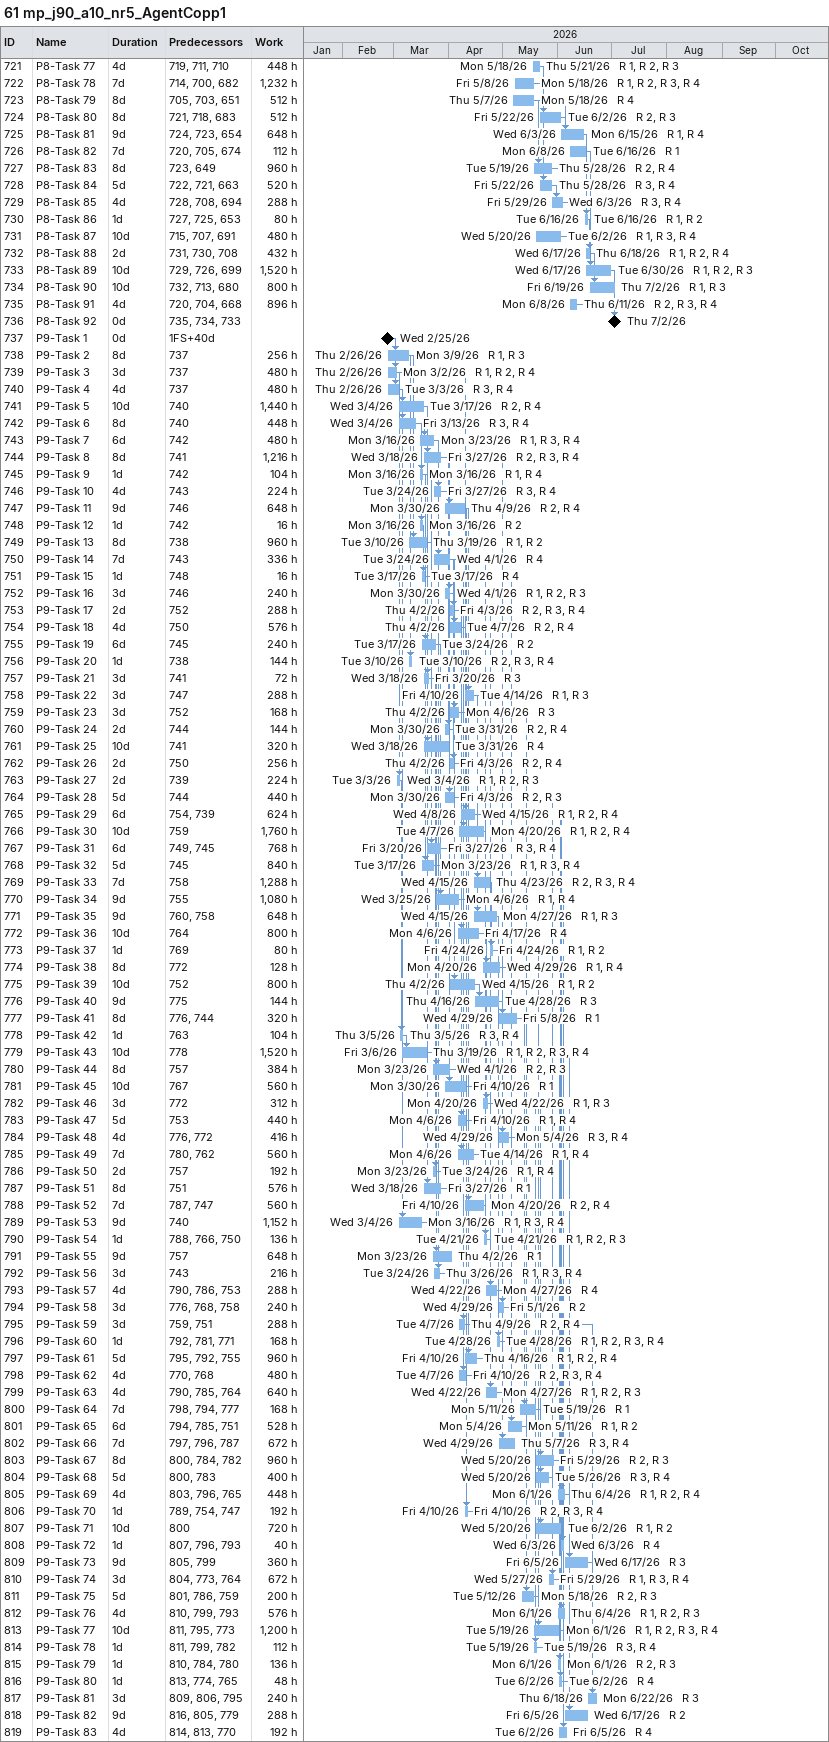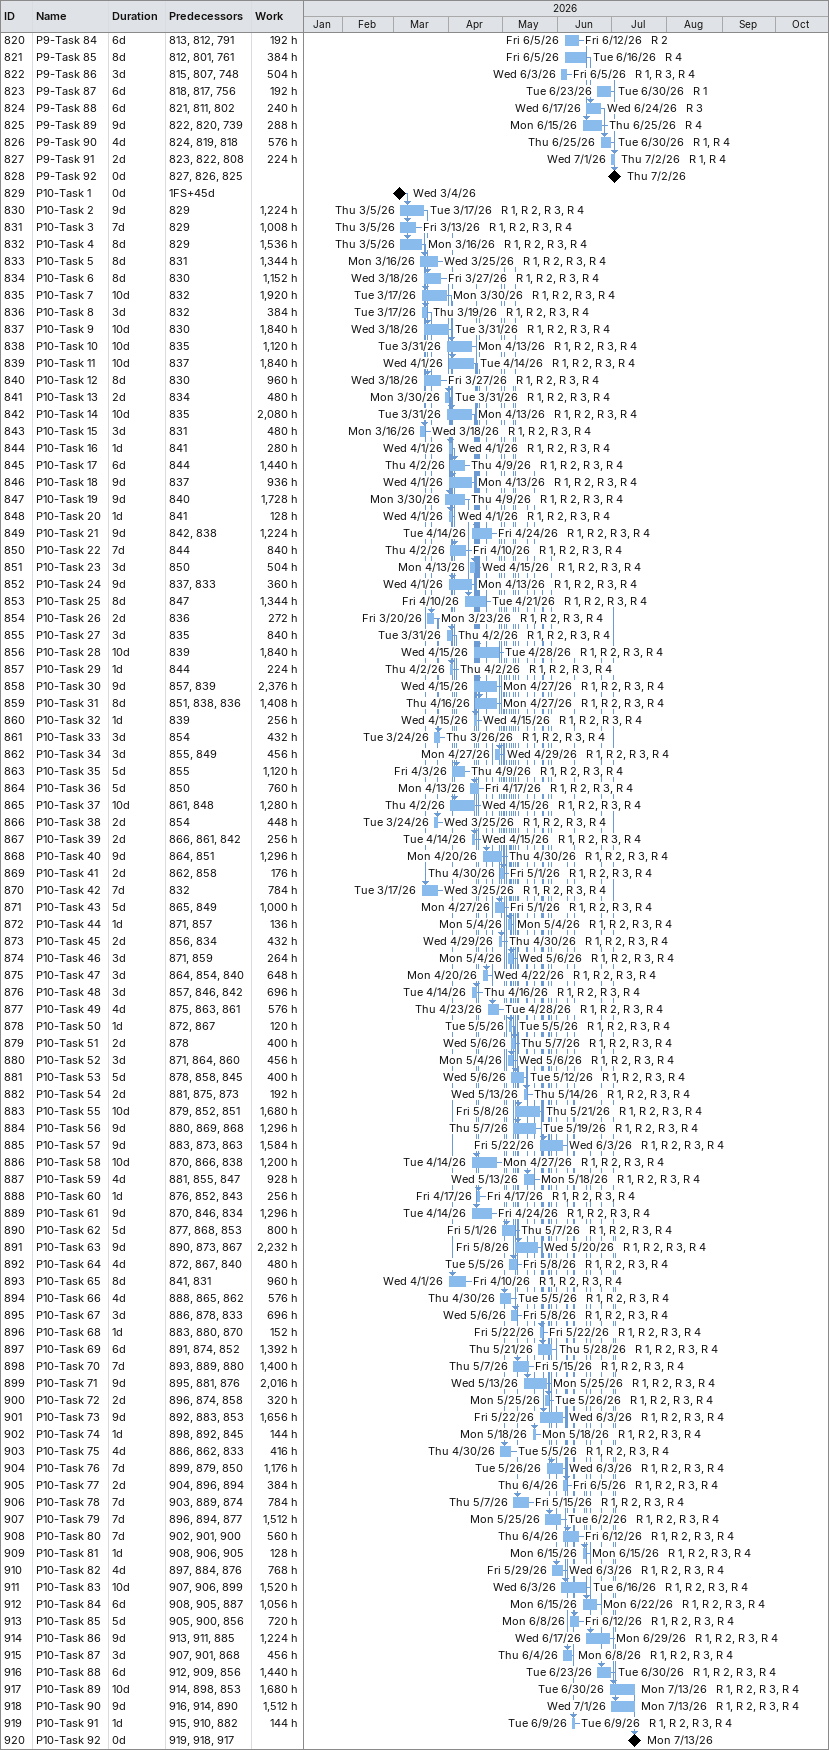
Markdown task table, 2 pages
61 mp_j90_a10_nr5_AgentCopp1

| ID | Task | Duration | Start | Finish | Predecessors | Resources | Work (h) |
|---|---|---|---|---|---|---|---|
| 721 | P8-Task 77 | 4d | 2026-05-18 | 2026-05-21 | 719, 711, 710 | R 1, R 2, R 3 | 448 |
| 722 | P8-Task 78 | 7d | 2026-05-08 | 2026-05-18 | 714, 700, 682 | R 1, R 2, R 3, R 4 | 1232 |
| 723 | P8-Task 79 | 8d | 2026-05-07 | 2026-05-18 | 705, 703, 651 | R 4 | 512 |
| 724 | P8-Task 80 | 8d | 2026-05-22 | 2026-06-02 | 721, 718, 683 | R 2, R 3 | 512 |
| 725 | P8-Task 81 | 9d | 2026-06-03 | 2026-06-15 | 724, 723, 654 | R 1, R 4 | 648 |
| 726 | P8-Task 82 | 7d | 2026-06-08 | 2026-06-16 | 720, 705, 674 | R 1 | 112 |
| 727 | P8-Task 83 | 8d | 2026-05-19 | 2026-05-28 | 723, 649 | R 2, R 4 | 960 |
| 728 | P8-Task 84 | 5d | 2026-05-22 | 2026-05-28 | 722, 721, 663 | R 3, R 4 | 520 |
| 729 | P8-Task 85 | 4d | 2026-05-29 | 2026-06-03 | 728, 708, 694 | R 3, R 4 | 288 |
| 730 | P8-Task 86 | 1d | 2026-06-16 | 2026-06-16 | 727, 725, 653 | R 1, R 2 | 80 |
| 731 | P8-Task 87 | 10d | 2026-05-20 | 2026-06-02 | 715, 707, 691 | R 1, R 3, R 4 | 480 |
| 732 | P8-Task 88 | 2d | 2026-06-17 | 2026-06-18 | 731, 730, 708 | R 1, R 2, R 4 | 432 |
| 733 | P8-Task 89 | 10d | 2026-06-17 | 2026-06-30 | 729, 726, 699 | R 1, R 2, R 3 | 1520 |
| 734 | P8-Task 90 | 10d | 2026-06-19 | 2026-07-02 | 732, 713, 680 | R 1, R 3 | 800 |
| 735 | P8-Task 91 | 4d | 2026-06-08 | 2026-06-11 | 720, 704, 668 | R 2, R 3, R 4 | 896 |
| 736 | P8-Task 92 | 0d | 2026-07-02 | 2026-07-02 | 735, 734, 733 |  |  |
| 737 | P9-Task 1 | 0d | 2026-02-25 | 2026-02-25 | 1FS+40d |  |  |
| 738 | P9-Task 2 | 8d | 2026-02-26 | 2026-03-09 | 737 | R 1, R 3 | 256 |
| 739 | P9-Task 3 | 3d | 2026-02-26 | 2026-03-02 | 737 | R 1, R 2, R 4 | 480 |
| 740 | P9-Task 4 | 4d | 2026-02-26 | 2026-03-03 | 737 | R 3, R 4 | 480 |
| 741 | P9-Task 5 | 10d | 2026-03-04 | 2026-03-17 | 740 | R 2, R 4 | 1440 |
| 742 | P9-Task 6 | 8d | 2026-03-04 | 2026-03-13 | 740 | R 3, R 4 | 448 |
| 743 | P9-Task 7 | 6d | 2026-03-16 | 2026-03-23 | 742 | R 1, R 3, R 4 | 480 |
| 744 | P9-Task 8 | 8d | 2026-03-18 | 2026-03-27 | 741 | R 2, R 3, R 4 | 1216 |
| 745 | P9-Task 9 | 1d | 2026-03-16 | 2026-03-16 | 742 | R 1, R 4 | 104 |
| 746 | P9-Task 10 | 4d | 2026-03-24 | 2026-03-27 | 743 | R 3, R 4 | 224 |
| 747 | P9-Task 11 | 9d | 2026-03-30 | 2026-04-09 | 746 | R 2, R 4 | 648 |
| 748 | P9-Task 12 | 1d | 2026-03-16 | 2026-03-16 | 742 | R 2 | 16 |
| 749 | P9-Task 13 | 8d | 2026-03-10 | 2026-03-19 | 738 | R 1, R 2 | 960 |
| 750 | P9-Task 14 | 7d | 2026-03-24 | 2026-04-01 | 743 | R 4 | 336 |
| 751 | P9-Task 15 | 1d | 2026-03-17 | 2026-03-17 | 748 | R 4 | 16 |
| 752 | P9-Task 16 | 3d | 2026-03-30 | 2026-04-01 | 746 | R 1, R 2, R 3 | 240 |
| 753 | P9-Task 17 | 2d | 2026-04-02 | 2026-04-03 | 752 | R 2, R 3, R 4 | 288 |
| 754 | P9-Task 18 | 4d | 2026-04-02 | 2026-04-07 | 750 | R 2, R 4 | 576 |
| 755 | P9-Task 19 | 6d | 2026-03-17 | 2026-03-24 | 745 | R 2 | 240 |
| 756 | P9-Task 20 | 1d | 2026-03-10 | 2026-03-10 | 738 | R 2, R 3, R 4 | 144 |
| 757 | P9-Task 21 | 3d | 2026-03-18 | 2026-03-20 | 741 | R 3 | 72 |
| 758 | P9-Task 22 | 3d | 2026-04-10 | 2026-04-14 | 747 | R 1, R 3 | 288 |
| 759 | P9-Task 23 | 3d | 2026-04-02 | 2026-04-06 | 752 | R 3 | 168 |
| 760 | P9-Task 24 | 2d | 2026-03-30 | 2026-03-31 | 744 | R 2, R 4 | 144 |
| 761 | P9-Task 25 | 10d | 2026-03-18 | 2026-03-31 | 741 | R 4 | 320 |
| 762 | P9-Task 26 | 2d | 2026-04-02 | 2026-04-03 | 750 | R 2, R 4 | 256 |
| 763 | P9-Task 27 | 2d | 2026-03-03 | 2026-03-04 | 739 | R 1, R 2, R 3 | 224 |
| 764 | P9-Task 28 | 5d | 2026-03-30 | 2026-04-03 | 744 | R 2, R 3 | 440 |
| 765 | P9-Task 29 | 6d | 2026-04-08 | 2026-04-15 | 754, 739 | R 1, R 2, R 4 | 624 |
| 766 | P9-Task 30 | 10d | 2026-04-07 | 2026-04-20 | 759 | R 1, R 2, R 4 | 1760 |
| 767 | P9-Task 31 | 6d | 2026-03-20 | 2026-03-27 | 749, 745 | R 3, R 4 | 768 |
| 768 | P9-Task 32 | 5d | 2026-03-17 | 2026-03-23 | 745 | R 1, R 3, R 4 | 840 |
| 769 | P9-Task 33 | 7d | 2026-04-15 | 2026-04-23 | 758 | R 2, R 3, R 4 | 1288 |
| 770 | P9-Task 34 | 9d | 2026-03-25 | 2026-04-06 | 755 | R 1, R 4 | 1080 |
| 771 | P9-Task 35 | 9d | 2026-04-15 | 2026-04-27 | 760, 758 | R 1, R 3 | 648 |
| 772 | P9-Task 36 | 10d | 2026-04-06 | 2026-04-17 | 764 | R 4 | 800 |
| 773 | P9-Task 37 | 1d | 2026-04-24 | 2026-04-24 | 769 | R 1, R 2 | 80 |
| 774 | P9-Task 38 | 8d | 2026-04-20 | 2026-04-29 | 772 | R 1, R 4 | 128 |
| 775 | P9-Task 39 | 10d | 2026-04-02 | 2026-04-15 | 752 | R 1, R 2 | 800 |
| 776 | P9-Task 40 | 9d | 2026-04-16 | 2026-04-28 | 775 | R 3 | 144 |
| 777 | P9-Task 41 | 8d | 2026-04-29 | 2026-05-08 | 776, 744 | R 1 | 320 |
| 778 | P9-Task 42 | 1d | 2026-03-05 | 2026-03-05 | 763 | R 3, R 4 | 104 |
| 779 | P9-Task 43 | 10d | 2026-03-06 | 2026-03-19 | 778 | R 1, R 2, R 3, R 4 | 1520 |
| 780 | P9-Task 44 | 8d | 2026-03-23 | 2026-04-01 | 757 | R 2, R 3 | 384 |
| 781 | P9-Task 45 | 10d | 2026-03-30 | 2026-04-10 | 767 | R 1 | 560 |
| 782 | P9-Task 46 | 3d | 2026-04-20 | 2026-04-22 | 772 | R 1, R 3 | 312 |
| 783 | P9-Task 47 | 5d | 2026-04-06 | 2026-04-10 | 753 | R 1, R 4 | 440 |
| 784 | P9-Task 48 | 4d | 2026-04-29 | 2026-05-04 | 776, 772 | R 3, R 4 | 416 |
| 785 | P9-Task 49 | 7d | 2026-04-06 | 2026-04-14 | 780, 762 | R 1, R 4 | 560 |
| 786 | P9-Task 50 | 2d | 2026-03-23 | 2026-03-24 | 757 | R 1, R 4 | 192 |
| 787 | P9-Task 51 | 8d | 2026-03-18 | 2026-03-27 | 751 | R 1 | 576 |
| 788 | P9-Task 52 | 7d | 2026-04-10 | 2026-04-20 | 787, 747 | R 2, R 4 | 560 |
| 789 | P9-Task 53 | 9d | 2026-03-04 | 2026-03-16 | 740 | R 1, R 3, R 4 | 1152 |
| 790 | P9-Task 54 | 1d | 2026-04-21 | 2026-04-21 | 788, 766, 750 | R 1, R 2, R 3 | 136 |
| 791 | P9-Task 55 | 9d | 2026-03-23 | 2026-04-02 | 757 | R 1 | 648 |
| 792 | P9-Task 56 | 3d | 2026-03-24 | 2026-03-26 | 743 | R 1, R 3, R 4 | 216 |
| 793 | P9-Task 57 | 4d | 2026-04-22 | 2026-04-27 | 790, 786, 753 | R 4 | 288 |
| 794 | P9-Task 58 | 3d | 2026-04-29 | 2026-05-01 | 776, 768, 758 | R 2 | 240 |
| 795 | P9-Task 59 | 3d | 2026-04-07 | 2026-04-09 | 759, 751 | R 2, R 4 | 288 |
| 796 | P9-Task 60 | 1d | 2026-04-28 | 2026-04-28 | 792, 781, 771 | R 1, R 2, R 3, R 4 | 168 |
| 797 | P9-Task 61 | 5d | 2026-04-10 | 2026-04-16 | 795, 792, 755 | R 1, R 2, R 4 | 960 |
| 798 | P9-Task 62 | 4d | 2026-04-07 | 2026-04-10 | 770, 768 | R 2, R 3, R 4 | 480 |
| 799 | P9-Task 63 | 4d | 2026-04-22 | 2026-04-27 | 790, 785, 764 | R 1, R 2, R 3 | 640 |
| 800 | P9-Task 64 | 7d | 2026-05-11 | 2026-05-19 | 798, 794, 777 | R 1 | 168 |
| 801 | P9-Task 65 | 6d | 2026-05-04 | 2026-05-11 | 794, 785, 751 | R 1, R 2 | 528 |
| 802 | P9-Task 66 | 7d | 2026-04-29 | 2026-05-07 | 797, 796, 787 | R 3, R 4 | 672 |
| 803 | P9-Task 67 | 8d | 2026-05-20 | 2026-05-29 | 800, 784, 782 | R 2, R 3 | 960 |
| 804 | P9-Task 68 | 5d | 2026-05-20 | 2026-05-26 | 800, 783 | R 3, R 4 | 400 |
| 805 | P9-Task 69 | 4d | 2026-06-01 | 2026-06-04 | 803, 796, 765 | R 1, R 2, R 4 | 448 |
| 806 | P9-Task 70 | 1d | 2026-04-10 | 2026-04-10 | 789, 754, 747 | R 2, R 3, R 4 | 192 |
| 807 | P9-Task 71 | 10d | 2026-05-20 | 2026-06-02 | 800 | R 1, R 2 | 720 |
| 808 | P9-Task 72 | 1d | 2026-06-03 | 2026-06-03 | 807, 796, 793 | R 4 | 40 |
| 809 | P9-Task 73 | 9d | 2026-06-05 | 2026-06-17 | 805, 799 | R 3 | 360 |
| 810 | P9-Task 74 | 3d | 2026-05-27 | 2026-05-29 | 804, 773, 764 | R 1, R 3, R 4 | 672 |
| 811 | P9-Task 75 | 5d | 2026-05-12 | 2026-05-18 | 801, 786, 759 | R 2, R 3 | 200 |
| 812 | P9-Task 76 | 4d | 2026-06-01 | 2026-06-04 | 810, 799, 793 | R 1, R 2, R 3 | 576 |
| 813 | P9-Task 77 | 10d | 2026-05-19 | 2026-06-01 | 811, 795, 773 | R 1, R 2, R 3, R 4 | 1200 |
| 814 | P9-Task 78 | 1d | 2026-05-19 | 2026-05-19 | 811, 799, 782 | R 3, R 4 | 112 |
| 815 | P9-Task 79 | 1d | 2026-06-01 | 2026-06-01 | 810, 784, 780 | R 2, R 3 | 136 |
| 816 | P9-Task 80 | 1d | 2026-06-02 | 2026-06-02 | 813, 774, 765 | R 4 | 48 |
| 817 | P9-Task 81 | 3d | 2026-06-18 | 2026-06-22 | 809, 806, 795 | R 3 | 240 |
| 818 | P9-Task 82 | 9d | 2026-06-05 | 2026-06-17 | 816, 805, 779 | R 2 | 288 |
| 819 | P9-Task 83 | 4d | 2026-06-02 | 2026-06-05 | 814, 813, 770 | R 4 | 192 |
| 820 | P9-Task 84 | 6d | 2026-06-05 | 2026-06-12 | 813, 812, 791 | R 2 | 192 |
| 821 | P9-Task 85 | 8d | 2026-06-05 | 2026-06-16 | 812, 801, 761 | R 4 | 384 |
| 822 | P9-Task 86 | 3d | 2026-06-03 | 2026-06-05 | 815, 807, 748 | R 1, R 3, R 4 | 504 |
| 823 | P9-Task 87 | 6d | 2026-06-23 | 2026-06-30 | 818, 817, 756 | R 1 | 192 |
| 824 | P9-Task 88 | 6d | 2026-06-17 | 2026-06-24 | 821, 811, 802 | R 3 | 240 |
| 825 | P9-Task 89 | 9d | 2026-06-15 | 2026-06-25 | 822, 820, 739 | R 4 | 288 |
| 826 | P9-Task 90 | 4d | 2026-06-25 | 2026-06-30 | 824, 819, 818 | R 1, R 4 | 576 |
| 827 | P9-Task 91 | 2d | 2026-07-01 | 2026-07-02 | 823, 822, 808 | R 1, R 4 | 224 |
| 828 | P9-Task 92 | 0d | 2026-07-02 | 2026-07-02 | 827, 826, 825 |  |  |
| 829 | P10-Task 1 | 0d | 2026-03-04 | 2026-03-04 | 1FS+45d |  |  |
| 830 | P10-Task 2 | 9d | 2026-03-05 | 2026-03-17 | 829 | R 1, R 2, R 3, R 4 | 1224 |
| 831 | P10-Task 3 | 7d | 2026-03-05 | 2026-03-13 | 829 | R 1, R 2, R 3, R 4 | 1008 |
| 832 | P10-Task 4 | 8d | 2026-03-05 | 2026-03-16 | 829 | R 1, R 2, R 3, R 4 | 1536 |
| 833 | P10-Task 5 | 8d | 2026-03-16 | 2026-03-25 | 831 | R 1, R 2, R 3, R 4 | 1344 |
| 834 | P10-Task 6 | 8d | 2026-03-18 | 2026-03-27 | 830 | R 1, R 2, R 3, R 4 | 1152 |
| 835 | P10-Task 7 | 10d | 2026-03-17 | 2026-03-30 | 832 | R 1, R 2, R 3, R 4 | 1920 |
| 836 | P10-Task 8 | 3d | 2026-03-17 | 2026-03-19 | 832 | R 1, R 2, R 3, R 4 | 384 |
| 837 | P10-Task 9 | 10d | 2026-03-18 | 2026-03-31 | 830 | R 1, R 2, R 3, R 4 | 1840 |
| 838 | P10-Task 10 | 10d | 2026-03-31 | 2026-04-13 | 835 | R 1, R 2, R 3, R 4 | 1120 |
| 839 | P10-Task 11 | 10d | 2026-04-01 | 2026-04-14 | 837 | R 1, R 2, R 3, R 4 | 1840 |
| 840 | P10-Task 12 | 8d | 2026-03-18 | 2026-03-27 | 830 | R 1, R 2, R 3, R 4 | 960 |
| 841 | P10-Task 13 | 2d | 2026-03-30 | 2026-03-31 | 834 | R 1, R 2, R 3, R 4 | 480 |
| 842 | P10-Task 14 | 10d | 2026-03-31 | 2026-04-13 | 835 | R 1, R 2, R 3, R 4 | 2080 |
| 843 | P10-Task 15 | 3d | 2026-03-16 | 2026-03-18 | 831 | R 1, R 2, R 3, R 4 | 480 |
| 844 | P10-Task 16 | 1d | 2026-04-01 | 2026-04-01 | 841 | R 1, R 2, R 3, R 4 | 280 |
| 845 | P10-Task 17 | 6d | 2026-04-02 | 2026-04-09 | 844 | R 1, R 2, R 3, R 4 | 1440 |
| 846 | P10-Task 18 | 9d | 2026-04-01 | 2026-04-13 | 837 | R 1, R 2, R 3, R 4 | 936 |
| 847 | P10-Task 19 | 9d | 2026-03-30 | 2026-04-09 | 840 | R 1, R 2, R 3, R 4 | 1728 |
| 848 | P10-Task 20 | 1d | 2026-04-01 | 2026-04-01 | 841 | R 1, R 2, R 3, R 4 | 128 |
| 849 | P10-Task 21 | 9d | 2026-04-14 | 2026-04-24 | 842, 838 | R 1, R 2, R 3, R 4 | 1224 |
| 850 | P10-Task 22 | 7d | 2026-04-02 | 2026-04-10 | 844 | R 1, R 2, R 3, R 4 | 840 |
| 851 | P10-Task 23 | 3d | 2026-04-13 | 2026-04-15 | 850 | R 1, R 2, R 3, R 4 | 504 |
| 852 | P10-Task 24 | 9d | 2026-04-01 | 2026-04-13 | 837, 833 | R 1, R 2, R 3, R 4 | 360 |
| 853 | P10-Task 25 | 8d | 2026-04-10 | 2026-04-21 | 847 | R 1, R 2, R 3, R 4 | 1344 |
| 854 | P10-Task 26 | 2d | 2026-03-20 | 2026-03-23 | 836 | R 1, R 2, R 3, R 4 | 272 |
| 855 | P10-Task 27 | 3d | 2026-03-31 | 2026-04-02 | 835 | R 1, R 2, R 3, R 4 | 840 |
| 856 | P10-Task 28 | 10d | 2026-04-15 | 2026-04-28 | 839 | R 1, R 2, R 3, R 4 | 1840 |
| 857 | P10-Task 29 | 1d | 2026-04-02 | 2026-04-02 | 844 | R 1, R 2, R 3, R 4 | 224 |
| 858 | P10-Task 30 | 9d | 2026-04-15 | 2026-04-27 | 857, 839 | R 1, R 2, R 3, R 4 | 2376 |
| 859 | P10-Task 31 | 8d | 2026-04-16 | 2026-04-27 | 851, 838, 836 | R 1, R 2, R 3, R 4 | 1408 |
| 860 | P10-Task 32 | 1d | 2026-04-15 | 2026-04-15 | 839 | R 1, R 2, R 3, R 4 | 256 |
| 861 | P10-Task 33 | 3d | 2026-03-24 | 2026-03-26 | 854 | R 1, R 2, R 3, R 4 | 432 |
| 862 | P10-Task 34 | 3d | 2026-04-27 | 2026-04-29 | 855, 849 | R 1, R 2, R 3, R 4 | 456 |
| 863 | P10-Task 35 | 5d | 2026-04-03 | 2026-04-09 | 855 | R 1, R 2, R 3, R 4 | 1120 |
| 864 | P10-Task 36 | 5d | 2026-04-13 | 2026-04-17 | 850 | R 1, R 2, R 3, R 4 | 760 |
| 865 | P10-Task 37 | 10d | 2026-04-02 | 2026-04-15 | 861, 848 | R 1, R 2, R 3, R 4 | 1280 |
| 866 | P10-Task 38 | 2d | 2026-03-24 | 2026-03-25 | 854 | R 1, R 2, R 3, R 4 | 448 |
| 867 | P10-Task 39 | 2d | 2026-04-14 | 2026-04-15 | 866, 861, 842 | R 1, R 2, R 3, R 4 | 256 |
| 868 | P10-Task 40 | 9d | 2026-04-20 | 2026-04-30 | 864, 851 | R 1, R 2, R 3, R 4 | 1296 |
| 869 | P10-Task 41 | 2d | 2026-04-30 | 2026-05-01 | 862, 858 | R 1, R 2, R 3, R 4 | 176 |
| 870 | P10-Task 42 | 7d | 2026-03-17 | 2026-03-25 | 832 | R 1, R 2, R 3, R 4 | 784 |
| 871 | P10-Task 43 | 5d | 2026-04-27 | 2026-05-01 | 865, 849 | R 1, R 2, R 3, R 4 | 1000 |
| 872 | P10-Task 44 | 1d | 2026-05-04 | 2026-05-04 | 871, 857 | R 1, R 2, R 3, R 4 | 136 |
| 873 | P10-Task 45 | 2d | 2026-04-29 | 2026-04-30 | 856, 834 | R 1, R 2, R 3, R 4 | 432 |
| 874 | P10-Task 46 | 3d | 2026-05-04 | 2026-05-06 | 871, 859 | R 1, R 2, R 3, R 4 | 264 |
| 875 | P10-Task 47 | 3d | 2026-04-20 | 2026-04-22 | 864, 854, 840 | R 1, R 2, R 3, R 4 | 648 |
| 876 | P10-Task 48 | 3d | 2026-04-14 | 2026-04-16 | 857, 846, 842 | R 1, R 2, R 3, R 4 | 696 |
| 877 | P10-Task 49 | 4d | 2026-04-23 | 2026-04-28 | 875, 863, 861 | R 1, R 2, R 3, R 4 | 576 |
| 878 | P10-Task 50 | 1d | 2026-05-05 | 2026-05-05 | 872, 867 | R 1, R 2, R 3, R 4 | 120 |
| 879 | P10-Task 51 | 2d | 2026-05-06 | 2026-05-07 | 878 | R 1, R 2, R 3, R 4 | 400 |
| 880 | P10-Task 52 | 3d | 2026-05-04 | 2026-05-06 | 871, 864, 860 | R 1, R 2, R 3, R 4 | 456 |
| 881 | P10-Task 53 | 5d | 2026-05-06 | 2026-05-12 | 878, 858, 845 | R 1, R 2, R 3, R 4 | 400 |
| 882 | P10-Task 54 | 2d | 2026-05-13 | 2026-05-14 | 881, 875, 873 | R 1, R 2, R 3, R 4 | 192 |
| 883 | P10-Task 55 | 10d | 2026-05-08 | 2026-05-21 | 879, 852, 851 | R 1, R 2, R 3, R 4 | 1680 |
| 884 | P10-Task 56 | 9d | 2026-05-07 | 2026-05-19 | 880, 869, 868 | R 1, R 2, R 3, R 4 | 1296 |
| 885 | P10-Task 57 | 9d | 2026-05-22 | 2026-06-03 | 883, 873, 863 | R 1, R 2, R 3, R 4 | 1584 |
| 886 | P10-Task 58 | 10d | 2026-04-14 | 2026-04-27 | 870, 866, 838 | R 1, R 2, R 3, R 4 | 1200 |
| 887 | P10-Task 59 | 4d | 2026-05-13 | 2026-05-18 | 881, 855, 847 | R 1, R 2, R 3, R 4 | 928 |
| 888 | P10-Task 60 | 1d | 2026-04-17 | 2026-04-17 | 876, 852, 843 | R 1, R 2, R 3, R 4 | 256 |
| 889 | P10-Task 61 | 9d | 2026-04-14 | 2026-04-24 | 870, 846, 834 | R 1, R 2, R 3, R 4 | 1296 |
| 890 | P10-Task 62 | 5d | 2026-05-01 | 2026-05-07 | 877, 868, 853 | R 1, R 2, R 3, R 4 | 800 |
| 891 | P10-Task 63 | 9d | 2026-05-08 | 2026-05-20 | 890, 873, 867 | R 1, R 2, R 3, R 4 | 2232 |
| 892 | P10-Task 64 | 4d | 2026-05-05 | 2026-05-08 | 872, 867, 840 | R 1, R 2, R 3, R 4 | 480 |
| 893 | P10-Task 65 | 8d | 2026-04-01 | 2026-04-10 | 841, 831 | R 1, R 2, R 3, R 4 | 960 |
| 894 | P10-Task 66 | 4d | 2026-04-30 | 2026-05-05 | 888, 865, 862 | R 1, R 2, R 3, R 4 | 576 |
| 895 | P10-Task 67 | 3d | 2026-05-06 | 2026-05-08 | 886, 878, 833 | R 1, R 2, R 3, R 4 | 696 |
| 896 | P10-Task 68 | 1d | 2026-05-22 | 2026-05-22 | 883, 880, 870 | R 1, R 2, R 3, R 4 | 152 |
| 897 | P10-Task 69 | 6d | 2026-05-21 | 2026-05-28 | 891, 874, 852 | R 1, R 2, R 3, R 4 | 1392 |
| 898 | P10-Task 70 | 7d | 2026-05-07 | 2026-05-15 | 893, 889, 880 | R 1, R 2, R 3, R 4 | 1400 |
| 899 | P10-Task 71 | 9d | 2026-05-13 | 2026-05-25 | 895, 881, 876 | R 1, R 2, R 3, R 4 | 2016 |
| 900 | P10-Task 72 | 2d | 2026-05-25 | 2026-05-26 | 896, 874, 858 | R 1, R 2, R 3, R 4 | 320 |
| 901 | P10-Task 73 | 9d | 2026-05-22 | 2026-06-03 | 892, 883, 853 | R 1, R 2, R 3, R 4 | 1656 |
| 902 | P10-Task 74 | 1d | 2026-05-18 | 2026-05-18 | 898, 892, 845 | R 1, R 2, R 3, R 4 | 144 |
| 903 | P10-Task 75 | 4d | 2026-04-30 | 2026-05-05 | 886, 862, 833 | R 1, R 2, R 3, R 4 | 416 |
| 904 | P10-Task 76 | 7d | 2026-05-26 | 2026-06-03 | 899, 879, 850 | R 1, R 2, R 3, R 4 | 1176 |
| 905 | P10-Task 77 | 2d | 2026-06-04 | 2026-06-05 | 904, 896, 894 | R 1, R 2, R 3, R 4 | 384 |
| 906 | P10-Task 78 | 7d | 2026-05-07 | 2026-05-15 | 903, 889, 874 | R 1, R 2, R 3, R 4 | 784 |
| 907 | P10-Task 79 | 7d | 2026-05-25 | 2026-06-02 | 896, 894, 877 | R 1, R 2, R 3, R 4 | 1512 |
| 908 | P10-Task 80 | 7d | 2026-06-04 | 2026-06-12 | 902, 901, 900 | R 1, R 2, R 3, R 4 | 560 |
| 909 | P10-Task 81 | 1d | 2026-06-15 | 2026-06-15 | 908, 906, 905 | R 1, R 2, R 3, R 4 | 128 |
| 910 | P10-Task 82 | 4d | 2026-05-29 | 2026-06-03 | 897, 884, 876 | R 1, R 2, R 3, R 4 | 768 |
| 911 | P10-Task 83 | 10d | 2026-06-03 | 2026-06-16 | 907, 906, 899 | R 1, R 2, R 3, R 4 | 1520 |
| 912 | P10-Task 84 | 6d | 2026-06-15 | 2026-06-22 | 908, 905, 887 | R 1, R 2, R 3, R 4 | 1056 |
| 913 | P10-Task 85 | 5d | 2026-06-08 | 2026-06-12 | 905, 900, 856 | R 1, R 2, R 3, R 4 | 720 |
| 914 | P10-Task 86 | 9d | 2026-06-17 | 2026-06-29 | 913, 911, 885 | R 1, R 2, R 3, R 4 | 1224 |
| 915 | P10-Task 87 | 3d | 2026-06-04 | 2026-06-08 | 907, 901, 868 | R 1, R 2, R 3, R 4 | 456 |
| 916 | P10-Task 88 | 6d | 2026-06-23 | 2026-06-30 | 912, 909, 856 | R 1, R 2, R 3, R 4 | 1440 |
| 917 | P10-Task 89 | 10d | 2026-06-30 | 2026-07-13 | 914, 898, 853 | R 1, R 2, R 3, R 4 | 1680 |
| 918 | P10-Task 90 | 9d | 2026-07-01 | 2026-07-13 | 916, 914, 890 | R 1, R 2, R 3, R 4 | 1512 |
| 919 | P10-Task 91 | 1d | 2026-06-09 | 2026-06-09 | 915, 910, 882 | R 1, R 2, R 3, R 4 | 144 |
| 920 | P10-Task 92 | 0d | 2026-07-13 | 2026-07-13 | 919, 918, 917 |  |  |
